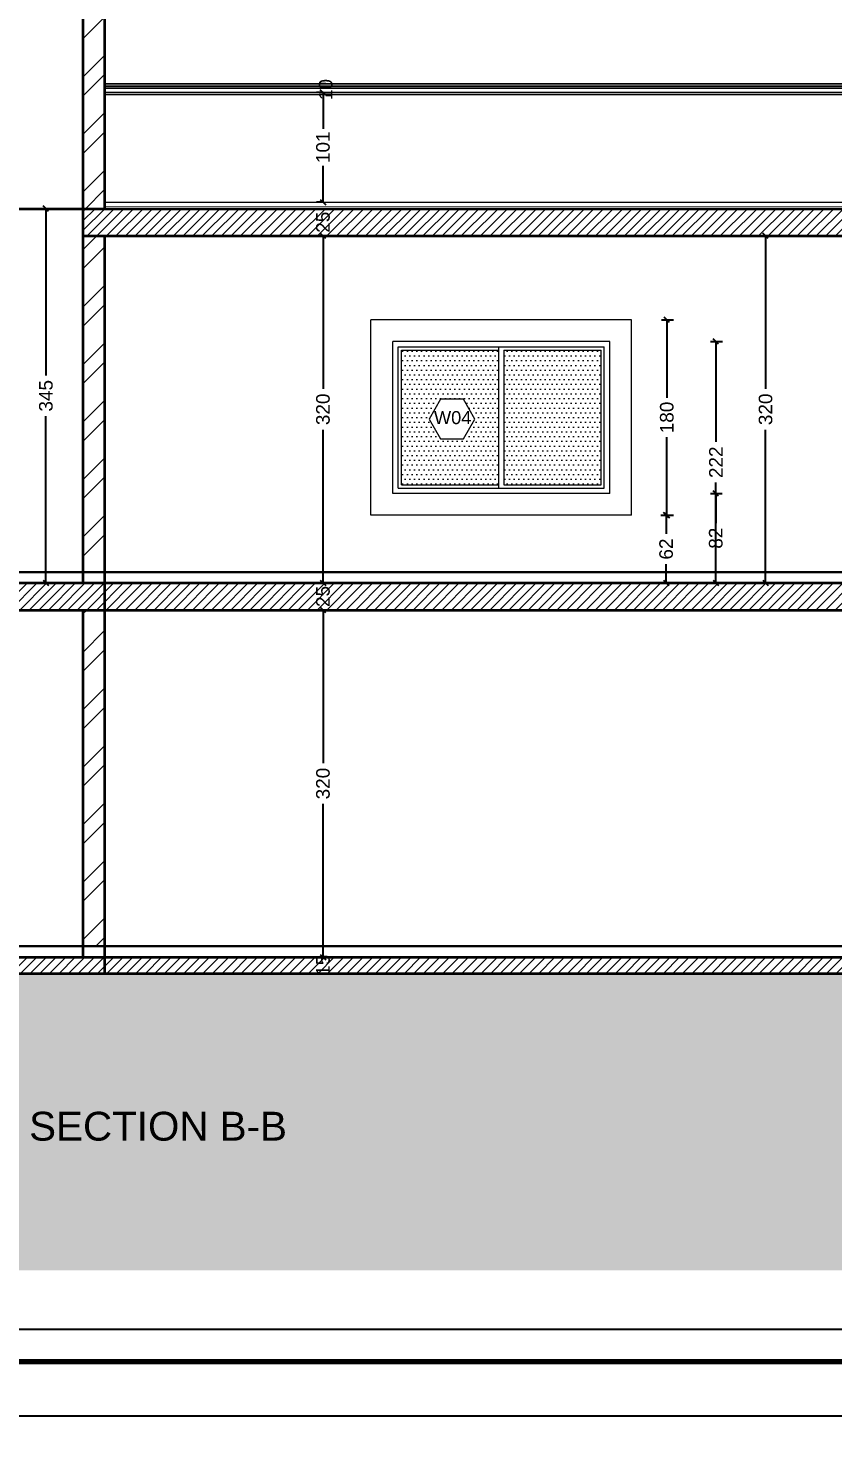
# Model space of a CAD drawing. Header units: inches. Extents: x -580639 to 179052, y 0 to 152898.
# Drawn here: x -8900 to -1491, y 112701 to 125820 of the extents above; entities that cross this region are included whole.
import ezdxf
from ezdxf.enums import TextEntityAlignment as Align

# ---------------------------------------------------------------- set-up
doc = ezdxf.new("R2010")
doc.units = ezdxf.units.IN
doc.header["$LTSCALE"] = 500
doc.header["$MEASUREMENT"] = 0
doc.linetypes.add('HIDDEN', pattern=[0.375, 0.25, -0.125])
doc.linetypes.add('HIDDEN2', pattern=[0.1875, 0.125, -0.0625])
for name, color, linetype, lineweight in [('0.09', 143, 'Continuous', 9), ('0.18', 80, 'Continuous', 18), ('0.3', 10, 'Continuous', 30), ('A-0.2', 61, 'Continuous', 20), ('A-0.25', 42, 'Continuous', 25), ('A-ANNO-TEXS', 211, 'Continuous', 18), ('A-flor-sthn', 251, 'HIDDEN2', 9), ('A-htch', 252, 'Continuous', 20), ('A-wall', 52, 'Continuous', 35), ('DIM', 8, 'Continuous', 18), ('H-text atribute', 130, 'Continuous', 20), ('HATCH', 11, 'Continuous', 9), ('Room reference', 50, 'Continuous', 13), ('WALL', 7, 'Continuous', 40)]:
    doc.layers.add(name, color=color, linetype=linetype, lineweight=lineweight)
doc.styles.add('50', font='arial.ttf', dxfattribs={"height": 125})
doc.styles.get("Standard").update_dxf_attribs({"font": 'arial.ttf'})
doc.dimstyles.new('DIM', dxfattribs={"dimscale": 50, "dimtxt": 125, "dimasz": 1, "dimexe": 1.2, "dimexo": 1, "dimgap": 1, "dimtad": 0, "dimtoh": 1, "dimdec": 0, "dimlfac": 0.1, "dimrnd": 1, "dimdsep": 46, "dimtxsty": '50', "dimblk": 'OBLIQUE', "dimcen": 0.09, "dimclrt": 8, "dimadec": 0, "dimazin": 0, "dimtfac": 1, "dimtdec": 0, "dimtix": 1, "dimtofl": 0, "dimtmove": 2, "dimatfit": 2, "dimfxl": 1, "dimfxlon": 1, "dimtzin": 0, "dimarcsym": 0})

# ---------------------------------------------------------------- blocks, each defined once
blk = doc.blocks.new('_Oblique')
at = {"color": 0, "linetype": 'ByBlock', "lineweight": -2}
blk.add_line((-0.5, -0.5), (0.5, 0.5), dxfattribs=at)
blk = doc.blocks.new('*D1541')
at = {"layer": 'Defpoints', "color": 0, "transparency": 16777216}
for p in [(-6186, 120459), (-6186, 120459), (-6186, 117259)]:
    blk.add_point(p, dxfattribs=at)
at = {"layer": 'DIM', "color": 0, "lineweight": -2, "transparency": 16777216}
for p, q in [((-6186, 120459), (-6246, 120459)), ((-6186, 120459), (-6186, 119047)), ((-6186, 117259), (-6186, 118671)), ((-6186, 117259), (-6246, 117259))]:
    blk.add_line(p, q, dxfattribs=at)
at = {"layer": 'DIM', "color": 0, "lineweight": -2, "transparency": 16777216, "xscale": 50, "yscale": 50, "zscale": 50}
for p, rotation in [((-6186, 120459), 90), ((-6186, 117259), 270)]:
    blk.add_blockref('_Oblique', p, dxfattribs=dict(at, rotation=rotation))
at = {"layer": 'DIM', "color": 8, "transparency": 16777216, "insert": (-6186, 118859), "char_height": 125, "attachment_point": 5, "rotation": 90, "style": '50'}
blk.add_mtext('320', dxfattribs=at)
blk = doc.blocks.new('*D1542')
at = {"layer": 'Defpoints', "color": 0, "transparency": 16777216}
for p in [(-6186, 117259), (-6186, 117109), (-6186, 117109)]:
    blk.add_point(p, dxfattribs=at)
at = {"layer": 'DIM', "color": 0, "lineweight": -2, "transparency": 16777216}
for p, q in [((-6186, 117259), (-6246, 117259)), ((-6186, 117109), (-6246, 117109))]:
    blk.add_line(p, q, dxfattribs=at)
at = {"layer": 'DIM', "color": 8, "transparency": 16777216, "insert": (-6186, 117184), "char_height": 125, "attachment_point": 5, "rotation": 90, "style": '50'}
blk.add_mtext('15', dxfattribs=at)
blk = doc.blocks.new('*D1543')
at = {"layer": 'Defpoints', "color": 0, "transparency": 16777216}
for p in [(-6839, 120709), (-6186, 120709), (-6186, 120459)]:
    blk.add_point(p, dxfattribs=at)
at = {"layer": 'DIM', "color": 0, "lineweight": -2, "transparency": 16777216}
for p, q in [((-6236, 120709), (-6126, 120709)), ((-6186, 120459), (-6246, 120459))]:
    blk.add_line(p, q, dxfattribs=at)
at = {"layer": 'DIM', "color": 8, "transparency": 16777216, "insert": (-6186, 120584), "char_height": 125, "attachment_point": 5, "rotation": 90, "style": '50'}
blk.add_mtext('25', dxfattribs=at)
blk = doc.blocks.new('*D1544')
at = {"layer": 'Defpoints', "color": 0, "transparency": 16777216}
for p in [(-6186, 123909), (-6186, 123909), (-6186, 120709)]:
    blk.add_point(p, dxfattribs=at)
at = {"layer": 'DIM', "color": 0, "lineweight": -2, "transparency": 16777216}
for p, q in [((-6186, 123909), (-6246, 123909)), ((-6186, 123909), (-6186, 122497)), ((-6186, 120709), (-6186, 122121)), ((-6186, 120709), (-6246, 120709))]:
    blk.add_line(p, q, dxfattribs=at)
at = {"layer": 'DIM', "color": 0, "lineweight": -2, "transparency": 16777216, "xscale": 50, "yscale": 50, "zscale": 50}
for p, rotation in [((-6186, 123909), 90), ((-6186, 120709), 270)]:
    blk.add_blockref('_Oblique', p, dxfattribs=dict(at, rotation=rotation))
at = {"layer": 'DIM', "color": 8, "transparency": 16777216, "insert": (-6186, 122309), "char_height": 125, "attachment_point": 5, "rotation": 90, "style": '50'}
blk.add_mtext('320', dxfattribs=at)
blk = doc.blocks.new('*D1545')
at = {"layer": 'Defpoints', "color": 0, "transparency": 16777216}
for p in [(-6186, 124159), (-6186, 124159), (-6186, 123909)]:
    blk.add_point(p, dxfattribs=at)
at = {"layer": 'DIM', "color": 0, "lineweight": -2, "transparency": 16777216}
for p, q in [((-6186, 124159), (-6246, 124159)), ((-6186, 123909), (-6246, 123909))]:
    blk.add_line(p, q, dxfattribs=at)
at = {"layer": 'DIM', "color": 8, "transparency": 16777216, "insert": (-6186, 124034), "char_height": 125, "attachment_point": 5, "rotation": 90, "style": '50'}
blk.add_mtext('25', dxfattribs=at)
blk = doc.blocks.new('*D1546')
at = {"layer": 'Defpoints', "color": 0, "transparency": 16777216}
for p in [(-6186, 124159), (-6186, 123909), (-5995, 123909)]:
    blk.add_point(p, dxfattribs=at)
at = {"layer": 'DIM', "color": 0, "lineweight": -2, "transparency": 16777216}
for p, q in [((-6186, 124159), (-6246, 124159)), ((-6136, 123909), (-6246, 123909))]:
    blk.add_line(p, q, dxfattribs=at)
at = {"layer": 'DIM', "color": 8, "transparency": 16777216, "insert": (-6186, 124034), "char_height": 125, "attachment_point": 5, "rotation": 90, "style": '50'}
blk.add_mtext('25', dxfattribs=at)
blk = doc.blocks.new('WIND')
at = {"layer": 'Room reference', "ltscale": 1000}
blk.add_lwpolyline([(0.403, -0.002), (0.297, 0.181), (0.086, 0.181), (-0.02, -0.002), (0.086, -0.185), (0.297, -0.185)], close=True, dxfattribs=at)
blk.add_attdef('001', text='', height=0.12, dxfattribs=at).set_placement((0.198, 0.011), align=Align.MIDDLE_CENTER)
blk = doc.blocks.new('*D1566')
at = {"layer": 'Defpoints', "color": 0, "transparency": 16777216}
for p in [(-3387, 121334), (-3024, 121334), (-3387, 120709)]:
    blk.add_point(p, dxfattribs=at)
at = {"layer": 'DIM', "color": 0, "lineweight": -2, "transparency": 16777216}
for p, q in [((-3074, 121334), (-2964, 121334)), ((-3024, 121334), (-3024, 121161)), ((-3024, 120709), (-3024, 120882)), ((-3074, 120709), (-2964, 120709))]:
    blk.add_line(p, q, dxfattribs=at)
at = {"layer": 'DIM', "color": 0, "lineweight": -2, "transparency": 16777216, "xscale": 50, "yscale": 50, "zscale": 50}
for p, rotation in [((-3024, 121334), 90), ((-3024, 120709), 270)]:
    blk.add_blockref('_Oblique', p, dxfattribs=dict(at, rotation=rotation))
at = {"layer": 'DIM', "color": 8, "transparency": 16777216, "insert": (-3024, 121021), "char_height": 125, "attachment_point": 5, "rotation": 90, "style": '50'}
blk.add_mtext('62', dxfattribs=at)
blk = doc.blocks.new('*D1567')
at = {"layer": 'Defpoints', "color": 0, "transparency": 16777216}
for p in [(-3344, 123134), (-3018, 123134), (-3344, 121334)]:
    blk.add_point(p, dxfattribs=at)
at = {"layer": 'DIM', "color": 0, "lineweight": -2, "transparency": 16777216}
for p, q in [((-3068, 123134), (-2958, 123134)), ((-3018, 123134), (-3018, 122416)), ((-3018, 121334), (-3018, 122052)), ((-3068, 121334), (-2958, 121334))]:
    blk.add_line(p, q, dxfattribs=at)
at = {"layer": 'DIM', "color": 0, "lineweight": -2, "transparency": 16777216, "xscale": 50, "yscale": 50, "zscale": 50}
for p, rotation in [((-3018, 123134), 90), ((-3018, 121334), 270)]:
    blk.add_blockref('_Oblique', p, dxfattribs=dict(at, rotation=rotation))
at = {"layer": 'DIM', "color": 8, "transparency": 16777216, "insert": (-3018, 122234), "char_height": 125, "attachment_point": 5, "rotation": 90, "style": '50'}
blk.add_mtext('180', dxfattribs=at)
blk = doc.blocks.new('*D1568')
at = {"layer": 'Defpoints', "color": 0, "transparency": 16777216}
for p in [(-3628, 121534), (-2567, 121534), (-3628, 120709)]:
    blk.add_point(p, dxfattribs=at)
at = {"layer": 'DIM', "color": 0, "lineweight": -2, "transparency": 16777216}
for p, q in [((-2617, 121534), (-2507, 121534)), ((-2567, 121534), (-2567, 121260)), ((-2567, 120709), (-2567, 120982)), ((-2617, 120709), (-2507, 120709))]:
    blk.add_line(p, q, dxfattribs=at)
at = {"layer": 'DIM', "color": 0, "lineweight": -2, "transparency": 16777216, "xscale": 50, "yscale": 50, "zscale": 50}
for p, rotation in [((-2567, 121534), 90), ((-2567, 120709), 270)]:
    blk.add_blockref('_Oblique', p, dxfattribs=dict(at, rotation=rotation))
at = {"layer": 'DIM', "color": 8, "transparency": 16777216, "insert": (-2567, 121121), "char_height": 125, "attachment_point": 5, "rotation": 90, "style": '50'}
blk.add_mtext('82', dxfattribs=at)
blk = doc.blocks.new('*D1569')
at = {"layer": 'Defpoints', "color": 0, "transparency": 16777216}
for p in [(-3744, 122934), (-2566, 122934), (-3744, 120709)]:
    blk.add_point(p, dxfattribs=at)
at = {"layer": 'DIM', "color": 0, "lineweight": -2, "transparency": 16777216}
for p, q in [((-2616, 122934), (-2506, 122934)), ((-2566, 122934), (-2566, 122010)), ((-2566, 120709), (-2566, 121633)), ((-2616, 120709), (-2506, 120709))]:
    blk.add_line(p, q, dxfattribs=at)
at = {"layer": 'DIM', "color": 0, "lineweight": -2, "transparency": 16777216, "xscale": 50, "yscale": 50, "zscale": 50}
for p, rotation in [((-2566, 122934), 90), ((-2566, 120709), 270)]:
    blk.add_blockref('_Oblique', p, dxfattribs=dict(at, rotation=rotation))
at = {"layer": 'DIM', "color": 8, "transparency": 16777216, "insert": (-2566, 121821), "char_height": 125, "attachment_point": 5, "rotation": 90, "style": '50'}
blk.add_mtext('222', dxfattribs=at)
blk = doc.blocks.new('*D1570')
at = {"layer": 'Defpoints', "color": 0, "transparency": 16777216}
for p in [(-2108, 123909), (-2108, 123909), (-2108, 120709)]:
    blk.add_point(p, dxfattribs=at)
at = {"layer": 'DIM', "color": 0, "lineweight": -2, "transparency": 16777216}
for p, q in [((-2108, 123909), (-2168, 123909)), ((-2108, 123909), (-2108, 122497)), ((-2108, 120709), (-2108, 122121)), ((-2108, 120709), (-2168, 120709))]:
    blk.add_line(p, q, dxfattribs=at)
at = {"layer": 'DIM', "color": 0, "lineweight": -2, "transparency": 16777216, "xscale": 50, "yscale": 50, "zscale": 50}
for p, rotation in [((-2108, 123909), 90), ((-2108, 120709), 270)]:
    blk.add_blockref('_Oblique', p, dxfattribs=dict(at, rotation=rotation))
at = {"layer": 'DIM', "color": 8, "transparency": 16777216, "insert": (-2108, 122309), "char_height": 125, "attachment_point": 5, "rotation": 90, "style": '50'}
blk.add_mtext('320', dxfattribs=at)
blk = doc.blocks.new('*D1576')
at = {"layer": 'Defpoints', "color": 0, "transparency": 16777216}
for p in [(-8739, 124159), (-8739, 120709), (-8739, 120709)]:
    blk.add_point(p, dxfattribs=at)
at = {"layer": 'DIM', "color": 0, "lineweight": -2, "transparency": 16777216}
for p, q in [((-8739, 124159), (-8799, 124159)), ((-8739, 124159), (-8739, 122622)), ((-8739, 120709), (-8739, 122245)), ((-8739, 120709), (-8799, 120709))]:
    blk.add_line(p, q, dxfattribs=at)
at = {"layer": 'DIM', "color": 0, "lineweight": -2, "transparency": 16777216, "xscale": 50, "yscale": 50, "zscale": 50}
for p, rotation in [((-8739, 124159), 90), ((-8739, 120709), 270)]:
    blk.add_blockref('_Oblique', p, dxfattribs=dict(at, rotation=rotation))
at = {"layer": 'DIM', "color": 8, "transparency": 16777216, "insert": (-8739, 122434), "char_height": 125, "attachment_point": 5, "rotation": 90, "style": '50'}
blk.add_mtext('345', dxfattribs=at)
blk = doc.blocks.new('*D1577')
at = {"layer": 'Defpoints', "color": 0, "transparency": 16777216}
for p in [(-6186, 125231), (-6186, 125231), (-6186, 124219)]:
    blk.add_point(p, dxfattribs=at)
at = {"layer": 'DIM', "color": 0, "lineweight": -2, "transparency": 16777216}
for p, q in [((-6186, 125231), (-6246, 125231)), ((-6186, 125231), (-6186, 124895)), ((-6186, 124219), (-6186, 124555)), ((-6186, 124219), (-6246, 124219))]:
    blk.add_line(p, q, dxfattribs=at)
at = {"layer": 'DIM', "color": 0, "lineweight": -2, "transparency": 16777216, "xscale": 50, "yscale": 50, "zscale": 50}
for p, rotation in [((-6186, 125231), 90), ((-6186, 124219), 270)]:
    blk.add_blockref('_Oblique', p, dxfattribs=dict(at, rotation=rotation))
at = {"layer": 'DIM', "color": 8, "transparency": 16777216, "insert": (-6186, 124725), "char_height": 125, "attachment_point": 5, "rotation": 90, "style": '50'}
blk.add_mtext('101', dxfattribs=at)
blk = doc.blocks.new('*D1578')
at = {"layer": 'Defpoints', "color": 0, "transparency": 16777216}
for p in [(-6161, 125309), (-6161, 125309), (-6161, 125206)]:
    blk.add_point(p, dxfattribs=at)
at = {"layer": 'DIM', "color": 0, "lineweight": -2, "transparency": 16777216}
for p, q in [((-6161, 125309), (-6221, 125309)), ((-6161, 125206), (-6101, 125206))]:
    blk.add_line(p, q, dxfattribs=at)
at = {"layer": 'DIM', "color": 8, "transparency": 16777216, "insert": (-6161, 125257), "char_height": 125, "attachment_point": 5, "rotation": 90, "style": '50'}
blk.add_mtext('10', dxfattribs=at)
blk = doc.blocks.new('WERQ')
at = {"layer": 'HATCH', "ltscale": 15}
h = blk.add_hatch(dxfattribs=at)
h.set_pattern_fill('ANSI31', color=256, scale=0.25, angle=180, style=0)
h.paths.add_polyline_path([(1339.20614, 273.31003), (1339.05521, 273.31003), (1339.05521, 273.15322), (1338.75521, 273.15322), (1338.75521, 272.9964), (1338.62541, 272.9964, 0.163603), (1338.75505, 272.82706), (1339.27665, 273.09971, 0.003601), (1339.27668, 273.10453, 0.166852)])
h.paths.add_polyline_path([(1330.77278, 272.07749), (1330.77278, 272.34713), (1330.88528, 272.34713), (1330.88528, 272.07749)], flags=9)
h.paths.add_polyline_path([(1331.06455, 271.90249), (1331.06455, 272.17213), (1331.17705, 272.17213), (1331.17705, 271.90249)], flags=9)
h.paths.add_polyline_path([(1338.76743, 272.97904), (1338.79241, 272.93125), (1338.77247, 272.92082), (1338.74749, 272.96862)], flags=24)
h.paths.add_polyline_path([(1338.95426, 273.13625), (1338.95426, 273.19018), (1338.97676, 273.19018), (1338.97676, 273.13625)], flags=24)

msp = doc.modelspace()

# ---------------------------------------------------------------- hatches: boundary and pattern name
at = {"layer": '0.09', "transparency": 33554595}
h = msp.add_hatch(dxfattribs=at)
h.set_pattern_fill('DOTS', color=256, scale=700)
h.set_pattern_definition([(0, (32501.037, 252389.6), (21.875, 43.75), [0, -43.75])])
h.paths.add_polyline_path([(-4568.9, 122853.813), (-5463.9, 122853.813), (-5463.9, 121613.813), (-4568.9, 121613.813)])
h.paths.add_polyline_path([(-4892.269, 122402.481), (-4786.669, 122219.576), (-4892.269, 122036.672), (-5103.469, 122036.672), (-5209.069, 122219.576), (-5103.469, 122402.481)], flags=16)
h.paths.add_polyline_path([(-4518.9, 121613.813), (-3623.9, 121613.813), (-3623.9, 122853.813), (-4518.9, 122853.813)])
at = {"layer": 'A-htch'}
h = msp.add_hatch(dxfattribs=at)
h.set_pattern_fill('ANSI31', color=256, scale=500)
h.set_pattern_definition([(45, (-16881.285, 223485.564), (-44.194174, 44.194174), [])])
h.paths.add_polyline_path([(-19186.206, 118758.813), (-19436.206, 118758.813), (-19436.206, 117258.813), (-23623.284, 117258.813), (-23623.284, 117108.813), (-19436.206, 117108.813), (-19436.206, 116108.813), (-19186.206, 116108.813)])
h.paths.add_polyline_path([(-17173.284, 120458.813), (-17373.284, 120458.813), (-17373.284, 116108.813), (-17173.284, 116108.813), (-17173.284, 117108.813), (-8198.518, 117108.813), (-8198.518, 117258.813), (-17173.284, 117258.813)])
h.paths.add_polyline_path([(-17173.284, 116108.813), (-17373.284, 116108.813), (-19436.206, 116108.813), (-19436.206, 115958.813), (-17173.284, 115958.813)])
h.paths.add_polyline_path([(-19186.206, 118958.813), (-23623.284, 118958.813), (-23623.284, 118758.813), (-19186.206, 118758.813)])
h.paths.add_polyline_path([(1851.482, 117358.813), (1601.482, 117358.813), (1601.482, 117258.813), (-8198.518, 117258.813), (-8198.518, 117108.813), (1851.482, 117108.813)])
h.paths.add_polyline_path([(1851.482, 120638.813), (-932.15, 120638.813), (-932.15, 120708.813), (-8198.518, 120708.813), (-8198.518, 120458.813), (1851.482, 120458.813)])
h.paths.add_polyline_path([(-8198.518, 120708.813), (-17373.284, 120708.813), (-17373.284, 120458.813), (-17173.284, 120458.813), (-8198.518, 120458.813)])
h.paths.add_polyline_path([(-12945.71, 124158.813), (-17373.284, 124158.813), (-17373.284, 123908.813), (-12945.71, 123908.813)])
h.paths.add_polyline_path([(-8248.518, 127608.813), (-17373.284, 127608.813), (-17373.284, 127358.813), (-8248.518, 127358.813)])
h.paths.add_polyline_path([(1851.482, 124158.813), (-8198.518, 124158.813), (-8398.518, 124158.813), (-8398.518, 123908.813), (1851.482, 123908.813)])
h.paths.add_polyline_path([(-6056.473, 123906.383), (-6056.473, 124163.119), (-6314.062, 124163.119), (-6314.062, 123906.383)], flags=9)
h.paths.add_polyline_path([(-6056.473, 123906.383), (-6056.473, 124163.119), (-6314.062, 124163.119), (-6314.062, 123906.383)], flags=9)
h = msp.add_hatch(dxfattribs=at)
h.set_pattern_fill('GRAVEL', color=256, scale=600, angle=90)
h.set_pattern_definition([(318.012788, (-17481.285, 223917.564), (5400, -4800), [80.7216, -7991.4528]), (274.96974, (-17421.285, 223863.564), (-600, 7200), [138.5208, -13713.555]), (222.510447, (-17409.285, 223725.564), (6600, 6000), [97.6728, -9669.6196]), (357.27369, (-17259.285, 223491.564), (-12000, 600), [126.1428, -12488.1348]), (22.833654, (-17133.285, 223485.564), (-7200, -3000), [123.693, -12245.624]), (87.27369, (-17019.285, 223533.564), (-600, -12000), [126.1428, -12488.1348]), (127.69424, (-17013.285, 223659.564), (6000, -7800), [166.8174, -16514.909]), (162.255328, (-17115.285, 223791.564), (-13200, 4200), [157.4928, -15591.793]), (211.429566, (-17265.285, 223839.564), (-7800, -4800), [126.57, -12530.444]), (265.23636, (-17373.285, 223773.564), (600, 6600), [144.4992, -7080.4575]), (312.397438, (-17385.285, 223629.564), (6600, -7200), [186.8688, -18500.025]), (228.814075, (-17253.285, 224085.564), (-3600, -4200), [63.7806, -6314.307]), (261.469234, (-17295.285, 224037.564), (1200, 7800), [121.3422, -12012.9068]), (315, (-17313.3, 223917.56), (600, -1e-13), [84.8526, -763.6755]), (293.19859, (-17385.285, 223875.564), (-1200, 3000), [45.6948, -4523.769]), (21.80141, (-17367.28, 223833.56), (-1800, -600), [64.6218, -3166.477]), (120.96376, (-17307.28, 223857.56), (-1200, 1800), [104.9574, -3393.6137]), (251.56505, (-17361.28, 223947.56), (600, 1200), [75.8946, -1821.472]), (106.38954, (-17367.285, 223485.564), (-1800, 6000), [106.32, -10525.707]), (160.346176, (-17397.285, 223587.564), (6600, -2400), [89.1966, -8830.4446]), (23.19859, (-17481.285, 223947.564), (-3000, -1200), [91.389, -4478.075]), (73.61046, (-17397.285, 223983.564), (-1800, -6000), [106.32, -10525.707]), (69.443955, (-16995.285, 223485.564), (-1200, -3000), [102.528, -5023.8742]), (24.77514, (-16959.285, 223581.564), (-6600, -3000), [85.9068, -8504.7858]), (156.80141, (-16881.285, 223953.564), (-3000, 1200), [91.389, -4478.075]), (107.354025, (-16965.285, 223989.564), (2400, -7800), [100.5786, -9957.2542]), (159.443955, (-16881.285, 223659.564), (3000, -1200), [51.264, -5075.1382]), (191.30993, (-16881.28, 223917.56), (-2400, -600), [30.594, -3028.8177]), (255.96376, (-16911.28, 223911.56), (600, 1800), [123.693, -2350.1704]), (276.009006, (-16941.285, 223791.564), (-600, 6000), [114.63, -11348.354]), (33.69007, (-17253.28, 223857.56), (-1200, -600), [86.5332, -2076.7976]), (83.157227, (-17181.285, 223905.564), (1200, 10200), [151.0764, -14956.5376]), (150.945396, (-17163.285, 224055.564), (4200, -2400), [61.7736, -6115.6045]), (180, (-17217.3, 224085.56), (-600, -600), [36, -564]), (210.256437, (-16959.285, 223779.564), (4200, 2400), [83.3544, -8252.112]), (138.012788, (-17031.285, 223737.564), (-5400, 4800), [161.4432, -7910.7312]), (90, (-17151.3, 223845.56), (-600, 600), [156, -444]), (55.304846, (-17151.285, 224001.564), (4200, 6000), [94.8684, -9391.9646]), (344.0546, (-17097.285, 224079.564), (2400, -600), [87.3612, -4280.7047]), (297.645975, (-17013.285, 224055.564), (6000, -11400), [142.239, -14081.6845]), (265.426079, (-16947.285, 223929.564), (-600, -7800), [150.4794, -14897.444])])
h.paths.add_polyline_path([(3606.369, 120358.813), (1851.482, 120358.813), (1851.482, 117108.813), (-17095.387, 117108.813), (-17095.387, 115975.086), (-17173.284, 115958.813), (-19436.206, 115958.813), (-19553.951, 115995.799), (-19553.951, 117108.813), (-23623.284, 117108.813), (-23623.284, 120358.813), (-25565.885, 120358.813), (-25565.885, 114371.547), (3606.369, 114371.547)])
h.paths.add_polyline_path([(-17564.107, 115899.434), (-17564.107, 116156.17), (-17821.696, 116156.17), (-17821.696, 115899.434)], flags=24)
at = {"layer": 'DIM', "transparency": 33554503}
h = msp.add_hatch(dxfattribs=at)
h.set_pattern_fill('ANSI32', color=256, scale=1000)
h.set_pattern_definition([(45, (-16881.3, 223485.56), (-265.165, 265.165), []), (45, (-16704.5, 223485.56), (-265.165, 265.165), [])])
h.paths.add_polyline_path([(-17173.284, 129808.813), (-17373.284, 129808.813), (-17373.284, 127608.813), (-17173.284, 127608.813)])
h.paths.add_polyline_path([(-17195.239, 127358.813), (-17373.284, 127358.813), (-17373.284, 124158.813), (-17195.239, 124158.813)])
h.paths.add_polyline_path([(-17173.284, 123908.813), (-17373.284, 123908.813), (-17373.284, 120708.813), (-17173.284, 120708.813)])
h.paths.add_polyline_path([(-8198.518, 127358.813), (-8398.518, 127358.813), (-8398.518, 124158.813), (-8198.518, 124158.813)])
h.paths.add_polyline_path([(-12945.71, 127358.813), (-13195.71, 127358.813), (-13195.71, 124158.813), (-12945.71, 124158.813)])
h.paths.add_polyline_path([(-12945.71, 123908.813), (-13195.71, 123908.813), (-13195.71, 120708.813), (-12945.71, 120708.813)])
h.paths.add_polyline_path([(-8198.518, 123908.813), (-8398.518, 123908.813), (-8398.518, 120808.813), (-8198.518, 120808.813)])
h.paths.add_polyline_path([(-8198.518, 120458.813), (-8398.518, 120458.813), (-8398.518, 117358.813), (-8198.518, 117358.813)])
h.paths.add_polyline_path([(1851.482, 120458.813), (1601.482, 120458.813), (1601.482, 117358.813), (1851.482, 117358.813)])
h.paths.add_polyline_path([(1601.482, 123058.813), (-1032.15, 123058.813), (-1032.15, 122908.813), (1601.482, 122908.813)])
h.paths.add_polyline_path([(1851.482, 121508.813), (1601.482, 121508.813), (1601.482, 121408.813), (1851.482, 121408.813)])
h.paths.add_polyline_path([(1851.482, 123108.813), (1601.482, 123108.813), (1601.482, 122908.813), (1851.482, 122908.813)])

# ---------------------------------------------------------------- linework, layer by layer
msp.add_lwpolyline([(-30636.754, 113030.352), (24363.463, 113030.352), (24363.463, 151788.469), (-30636.754, 151788.469)], close=True)
at = {"layer": '0.09'}
for p, q in [((-8198.518, 125308.813), (1700.482, 125308.813)), ((1700.482, 125308.813), (-8198.518, 125308.813)), ((-8198.518, 125288.813), (1700.482, 125288.813)), ((1700.482, 125288.813), (-8198.518, 125288.813)), ((-8198.518, 125268.813), (1700.482, 125268.813)), ((1700.482, 125268.813), (-8198.518, 125268.813)), ((-8198.518, 125230.86), (1700.482, 125230.86)), ((1700.482, 125230.86), (-8198.518, 125230.86)), ((-8198.518, 125210.86), (1700.482, 125210.86))]:
    msp.add_line(p, q, dxfattribs=at)
at = {"layer": '0.18'}
for p, q in [((-5493.9, 121583.813), (-5493.9, 122883.813)), ((-5493.9, 122883.813), (-3593.9, 122883.813)), ((-5463.9, 121613.813), (-5463.9, 122853.813)), ((-5463.9, 122853.813), (-4568.9, 122853.813)), ((-4568.9, 122883.813), (-4568.9, 121583.813)), ((-4518.9, 122853.813), (-3623.9, 122853.813)), ((-4518.9, 122853.813), (-4518.9, 121613.813)), ((-3623.9, 121613.813), (-3623.9, 122853.813)), ((-3593.9, 121583.813), (-3593.9, 122883.813)), ((-5493.9, 121583.813), (-3593.9, 121583.813)), ((-5463.9, 121613.813), (-4568.9, 121613.813)), ((-4518.9, 121613.813), (-3623.9, 121613.813))]:
    msp.add_line(p, q, dxfattribs=at)
at = {"layer": '0.3'}
for p, q in [((-9578.574, 120808.813), (-8798.119, 120808.813)), ((-8798.119, 120808.813), (-8398.518, 120808.813)), ((-8398.518, 120808.813), (-882.15, 120808.813)), ((-4191.118, 120808.813), (-2648.518, 120808.813)), ((-17173.284, 117358.813), (1601.482, 117358.813)), ((-8398.518, 117358.813), (1851.482, 117358.813))]:
    msp.add_line(p, q, dxfattribs=at)
at = {"layer": 'A-0.2'}
for p, q in [((-5743.9, 121333.813), (-5743.9, 123133.813)), ((-3343.9, 123133.813), (-5743.9, 123133.813)), ((-3343.9, 121333.813), (-3343.9, 123133.813)), ((-5543.9, 121533.813), (-5543.9, 122933.813)), ((-3543.9, 122933.813), (-5543.9, 122933.813)), ((-3543.9, 121533.813), (-3543.9, 122933.813)), ((-3543.9, 121533.813), (-5543.9, 121533.813)), ((-3343.9, 121333.813), (-5743.9, 121333.813))]:
    msp.add_line(p, q, dxfattribs=at)
at = {"layer": 'A-0.25', "lineweight": 25}
msp.add_lwpolyline([(17263.463, 113830.352), (17263.463, 150988.469), (-29836.754, 150988.469), (-29836.754, 113830.352), (17263.463, 113830.352)], dxfattribs=at)
at = {"layer": 'A-flor-sthn', "color": 8, "ltscale": 1000}
msp.add_line((-8198.518, 124218.813), (1721.871, 124218.813), dxfattribs=at)
at = {"layer": 'A-wall'}
for p, q in [((-8198.518, 127672.575), (-8198.518, 124158.813)), ((-8398.518, 127358.813), (-8398.518, 124158.813)), ((-17373.284, 124158.813), (-8198.518, 124158.813)), ((-8398.518, 124158.813), (-8398.518, 120708.813)), ((-8198.518, 124158.813), (1851.482, 124158.813)), ((-8398.518, 123908.813), (1851.482, 123908.813)), ((-8198.518, 123908.813), (-8198.518, 117108.813)), ((-17373.284, 120708.813), (-8198.518, 120708.813)), ((-8648.518, 120708.813), (-932.15, 120708.813)), ((-17373.284, 120458.813), (-8198.518, 120458.813)), ((-8648.518, 120458.813), (1851.482, 120458.813)), ((-8398.518, 120458.813), (-8398.518, 117258.813)), ((-17173.284, 117258.813), (1601.482, 117258.813)), ((-17173.284, 117108.813), (1851.482, 117108.813))]:
    msp.add_line(p, q, dxfattribs=at)
at = {"layer": 'A-wall', "color": 1, "lineweight": 70}
msp.add_lwpolyline([(-30136.754, 113530.352), (23863.463, 113530.352), (23863.463, 151288.469), (-30136.754, 151288.469)], close=True, dxfattribs=at)
at = {"layer": 'WALL', "linetype": 'HIDDEN', "ltscale": 0.1, "const_width": 4}
msp.add_lwpolyline([(1741.482, 124390.018), (1733.809, 124359.071), (1733.809, 124229.789), (1679.592, 124179.946), (-8198.518, 124180.563)], dxfattribs=at)

# ---------------------------------------------------------------- block references
at = {"xscale": 18000, "yscale": 18000, "zscale": 18000}
msp.add_blockref('WERQ', (-23968122.671, -4793965.511), dxfattribs=at)
at = {"layer": 'Room reference'}
ref = msp.add_blockref('WIND', (-5189.195, 122221.328), dxfattribs=dict(at, xscale=1000, yscale=1000, zscale=1000))
ref.add_attrib('001', 'W04', dxfattribs={"layer": 'H-text atribute', "ltscale": 1000, "height": 120}).set_placement((-4991.277, 122232.689), align=Align.MIDDLE_CENTER)

# ---------------------------------------------------------------- texts
at = {"layer": 'A-ANNO-TEXS', "insert": (-8893.743, 115833.184), "char_height": 266.2, "attachment_point": 1, "style": '50'}
msp.add_mtext_dynamic_manual_height_columns('\\pt23426;SECTION B-B', width=12325.1311, gutter_width=400, heights=[0], dxfattribs=at)

# ---------------------------------------------------------------- dimensions: what is measured, and where the dimension line sits
at = {"layer": 'DIM'}
for base, p1, p2, picture, middle in [((-6161.419, 125308.813), (-6161.419, 125205.86), (-6161.419, 125308.813), '*D1578', (-6161.419, 125257.337)), ((-6186.419, 125230.86), (-6186.419, 124218.813), (-6186.419, 125230.86), '*D1577', (-6186.419, 124724.837)), ((-8739.408, 120708.813), (-8739.408, 124158.813), (-8739.408, 120708.813), '*D1576', (-8739.408, 122433.813)), ((-6186.419, 124158.813), (-6186.419, 123908.813), (-6186.419, 124158.813), '*D1545', (-6186.419, 124033.813)), ((-6186.419, 123908.813), (-6186.419, 124158.813), (-5995.04, 123908.813), '*D1546', (-6186.419, 124033.813)), ((-6186.419, 123908.813), (-6186.419, 120708.813), (-6186.419, 123908.813), '*D1544', (-6186.419, 122308.813)), ((-2107.91, 123908.813), (-2107.91, 120708.813), (-2107.91, 123908.813), '*D1570', (-2107.91, 122308.813)), ((-3018.456, 123133.813), (-3343.9, 121333.813), (-3343.9, 123133.813), '*D1567', (-3018.456, 122233.813)), ((-2566.077198422, 122933.813478397), (-3744.499014545, 120708.813478397), (-3744.499014545, 122933.813478397), '*D1569', (-2566.077198422, 121821.313478397)), ((-2567.338339848, 121533.813478397), (-3628.146800019, 120708.813478397), (-3628.146800019, 121533.813478397), '*D1568', (-2567.338339848, 121121.313478397)), ((-3023.53783187, 121333.813478397), (-3387.448641209, 120708.813478397), (-3387.448641209, 121333.813478397), '*D1566', (-3023.53783187, 121021.313478397)), ((-6186.419, 120708.813), (-6186.419, 120458.813), (-6839.14, 120708.813), '*D1543', (-6186.419, 120583.813)), ((-6186.419, 120458.813), (-6186.419, 117258.813), (-6186.419, 120458.813), '*D1541', (-6186.419, 118858.813)), ((-6186.419, 117108.813), (-6186.419, 117258.813), (-6186.419, 117108.813), '*D1542', (-6186.419, 117183.813))]:
    dim = msp.add_linear_dim(base=base, p1=p1, p2=p2, angle=90, dimstyle='DIM', dxfattribs=at)
    dim.commit()
    dim.dimension.update_dxf_attribs({"geometry": picture, "text_midpoint": middle})

doc.saveas('drawing.dxf')
